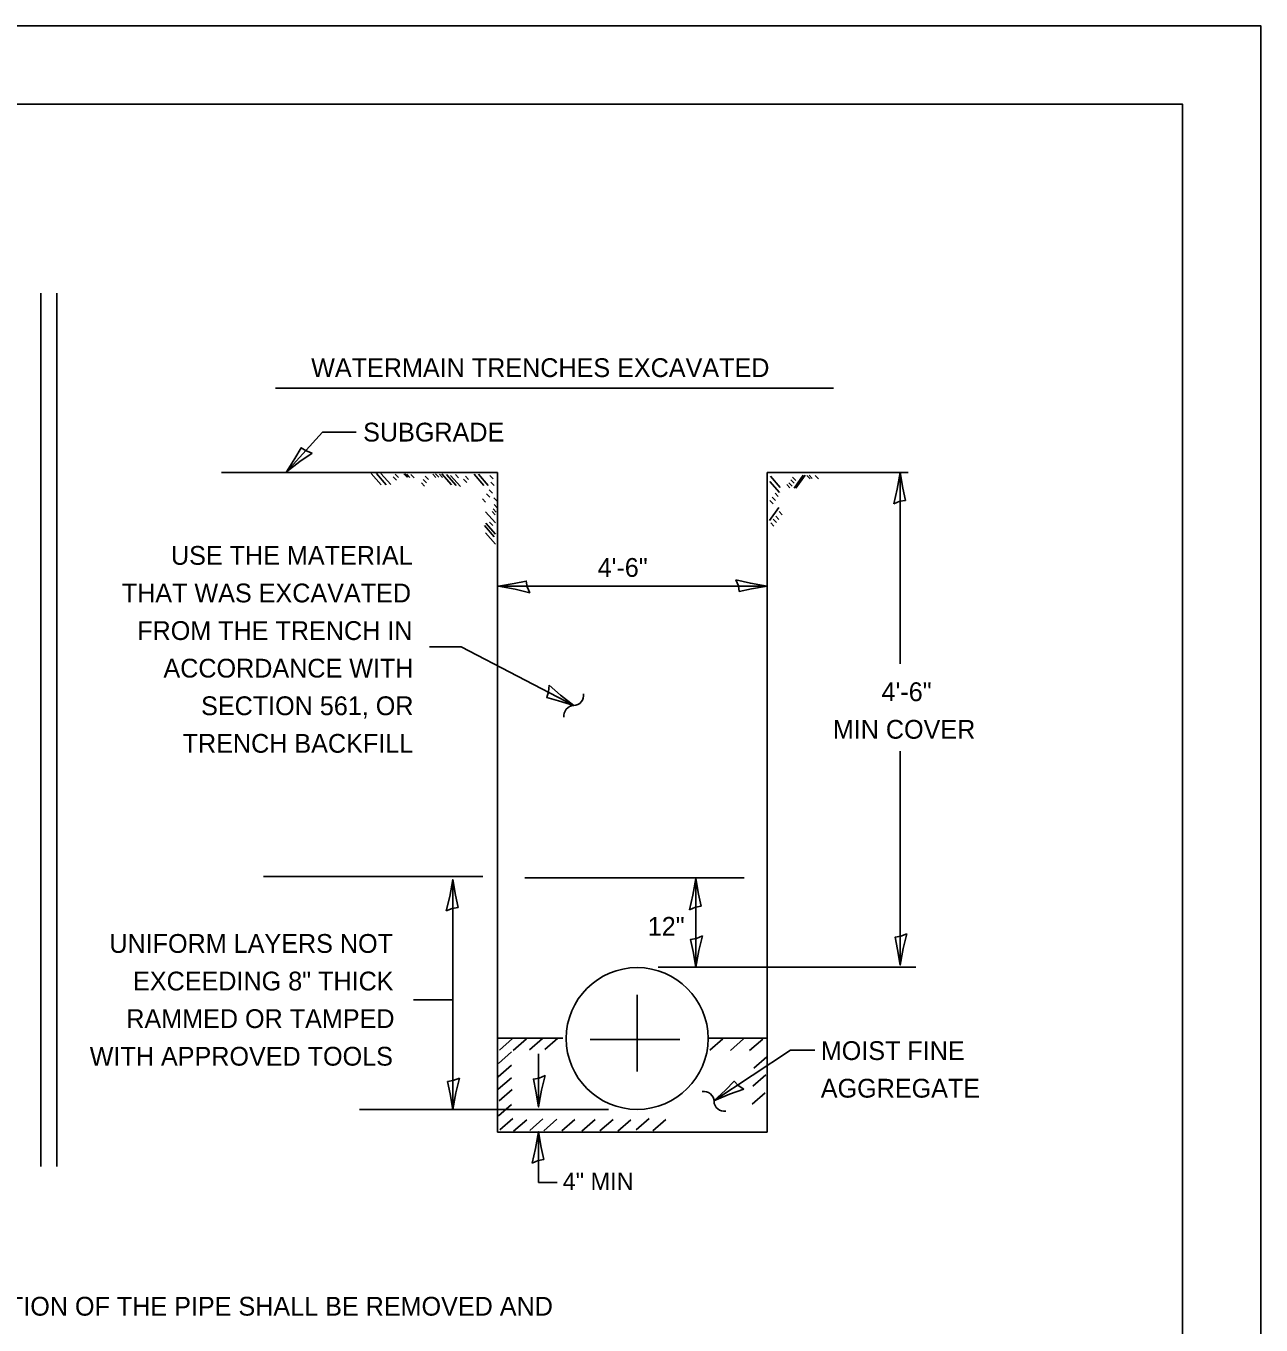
# Model space of a CAD drawing. Extents: x 2133490 to 2172050, y 2138301 to 2145980.
# Drawn here: x 2137656.1 to 2138050.1, y 2138986.1 to 2139400.7 of the extents above; entities that cross this region are included whole.
import ezdxf

# ---------------------------------------------------------------- set-up
doc = ezdxf.new("R2010")
doc.units = 0
for name, color, linetype in [('Level 40', 7, 'Continuous'), ('Level 63', 7, 'Continuous'), ('ROW_PR_Notes', 7, 'Continuous'), ('Sheets_50 Reference Boundary', 7, 'Continuous'), ('Sheets_General Details', 7, 'Continuous'), ('Sheets_Printer Plotting Border', 7, 'Continuous')]:
    doc.layers.add(name, color=color, linetype=linetype)

msp = doc.modelspace()

# ---------------------------------------------------------------- linework, layer by layer
at = {"layer": 'Level 40'}
for p, q in [((2137851.12, 2139066.94), (2137851.12, 2139091.48)), ((2137836.11, 2139077.21), (2137864.73, 2139077.21))]:
    msp.add_line(p, q, dxfattribs=at)
msp.add_circle((2137851.08, 2139077.51), 22.64, dxfattribs=at)
for centre, start, end in [((2137830.78, 2139187.02), 271.4197, 9.0588), ((2137830.94, 2139180.54), 91.4197, 189.0588), ((2137872.38, 2139057.36), 1.4197, 99.0588), ((2137878.85, 2139057.51), 181.4197, 279.0588)]:
    msp.add_arc(centre, 3.24, start, end, dxfattribs=at)
at = {"layer": 'Level 63'}
for p, q in [((2137735.66, 2139285.13), (2137913.74, 2139285.13)), ((2137750.71, 2139271.07), (2137739.16, 2139258.4)), ((2137761.41, 2139271.07), (2137750.71, 2139271.07)), ((2137935.02, 2139258.16), (2137935.02, 2139197.15)), ((2137892.55, 2139221.87), (2137806.84, 2139221.87)), ((2137935.02, 2139169.22), (2137935.02, 2139100.95)), ((2137792.26, 2139054.88), (2137792.26, 2139128.22)), ((2137869.82, 2139128.63), (2137869.82, 2139100.26)), ((2137792.26, 2139089.9), (2137779.71, 2139089.9)), ((2137819.63, 2139055.68), (2137819.63, 2139072.57)), ((2137900.03, 2139073.82), (2137875.59, 2139057.58)), ((2137907.75, 2139073.82), (2137900.03, 2139073.82)), ((2137819.63, 2139031.57), (2137819.63, 2139047.76)), ((2137819.63, 2139031.57), (2137825.57, 2139031.57))]:
    msp.add_line(p, q, dxfattribs=at)
for points in [[(2137747.44, 2139264.38), (2137745.48, 2139265.07), (2137743.9, 2139266.08), (2137741.89, 2139262.68), (2137739.16, 2139258.4), (2137743.47, 2139261.69)], [(2137932.93, 2139248.16), (2137934.85, 2139248.98), (2137936.69, 2139249.29), (2137935.89, 2139253.16), (2137935.02, 2139258.16), (2137934.05, 2139252.83)], [(2137816.84, 2139219.78), (2137816.02, 2139221.7), (2137815.71, 2139223.54), (2137811.84, 2139222.74), (2137806.84, 2139221.87), (2137812.17, 2139220.9)], [(2137882.55, 2139223.96), (2137883.37, 2139222.04), (2137883.68, 2139220.2), (2137887.55, 2139221), (2137892.55, 2139221.87), (2137887.22, 2139222.84)], [(2137822.96, 2139190.25), (2137822.79, 2139188.17), (2137822.22, 2139186.39), (2137826.02, 2139185.32), (2137830.86, 2139183.78), (2137826.58, 2139187.11)], [(2137790.16, 2139118.22), (2137792.09, 2139119.03), (2137793.93, 2139119.35), (2137793.12, 2139123.22), (2137792.26, 2139128.22), (2137791.29, 2139122.88)], [(2137867.73, 2139118.63), (2137869.65, 2139119.45), (2137871.49, 2139119.76), (2137870.69, 2139123.63), (2137869.82, 2139128.63), (2137868.85, 2139123.3)], [(2137871.91, 2139110.26), (2137869.99, 2139109.45), (2137868.15, 2139109.13), (2137868.96, 2139105.26), (2137869.82, 2139100.26), (2137870.79, 2139105.6)], [(2137937.11, 2139110.95), (2137935.19, 2139110.14), (2137933.35, 2139109.82), (2137934.15, 2139105.95), (2137935.02, 2139100.95), (2137935.99, 2139106.29)], [(2137794.35, 2139064.88), (2137792.43, 2139064.06), (2137790.58, 2139063.75), (2137791.39, 2139059.88), (2137792.26, 2139054.88), (2137793.23, 2139060.21)], [(2137821.72, 2139065.68), (2137819.8, 2139064.87), (2137817.96, 2139064.55), (2137818.76, 2139060.68), (2137819.63, 2139055.68), (2137820.6, 2139061.02)], [(2137885.07, 2139061.37), (2137883.33, 2139062.52), (2137882.05, 2139063.88), (2137879.27, 2139061.07), (2137875.59, 2139057.58), (2137880.56, 2139059.72)], [(2137817.54, 2139037.76), (2137819.46, 2139038.58), (2137821.3, 2139038.89), (2137820.5, 2139042.76), (2137819.63, 2139047.76), (2137818.66, 2139042.43)]]:
    msp.add_lwpolyline(points, close=True, dxfattribs=at)
at = {"layer": 'ROW_PR_Notes'}
for p, q in [((2137660.87, 2139036.69), (2137660.87, 2139315.44)), ((2137665.93, 2139036.69), (2137665.93, 2139315.44)), ((2137718.49, 2139258.16), (2137806.53, 2139258.16)), ((2137766.26, 2139257.84), (2137769.37, 2139254.29)), ((2137767.88, 2139257.84), (2137770.99, 2139254.29)), ((2137769.33, 2139257.89), (2137772.44, 2139254.34)), ((2137773.28, 2139256.78), (2137774.3, 2139255.71)), ((2137773.87, 2139257.69), (2137774.89, 2139256.63)), ((2137776.66, 2139257.8), (2137777.68, 2139256.74)), ((2137777.04, 2139257.72), (2137778.07, 2139256.66)), ((2137777.55, 2139257.63), (2137778.58, 2139256.57)), ((2137778.88, 2139257.5), (2137779.9, 2139256.44)), ((2137782.79, 2139255.9), (2137783.82, 2139254.83)), ((2137783.45, 2139257.03), (2137784.48, 2139255.97)), ((2137785.86, 2139257.63), (2137786.89, 2139256.57)), ((2137786.76, 2139257.72), (2137787.78, 2139256.66)), ((2137787.99, 2139257.67), (2137789.02, 2139256.61)), ((2137788.76, 2139257.76), (2137791.87, 2139254.21)), ((2137790.21, 2139257.55), (2137793.32, 2139254)), ((2137791.57, 2139257.25), (2137794.68, 2139253.7)), ((2137793.1, 2139257.5), (2137794.13, 2139256.44)), ((2137795.71, 2139256.04), (2137796.73, 2139254.98)), ((2137796.29, 2139257.03), (2137797.32, 2139255.97)), ((2137799.03, 2139257.63), (2137802.13, 2139254.08)), ((2137800.43, 2139257.63), (2137803.54, 2139254.08)), ((2137804.09, 2139257.25), (2137805.12, 2139256.19)), ((2137804.43, 2139255.07), (2137805.46, 2139254.01)), ((2137806.53, 2139258.16), (2137806.53, 2139047.66)), ((2137892.55, 2139047.66), (2137892.55, 2139258.16)), ((2137892.55, 2139258.16), (2137937.55, 2139258.16)), ((2137893.39, 2139255.33), (2137896.5, 2139251.78)), ((2137893.58, 2139256.99), (2137896.69, 2139253.44)), ((2137895.08, 2139258.16), (2137931.17, 2139258.16)), ((2137900.16, 2139255.79), (2137901.18, 2139254.73)), ((2137900.68, 2139256.71), (2137901.71, 2139255.65)), ((2137901.17, 2139253.23), (2137904.1, 2139257.33)), ((2137901.73, 2139253.23), (2137904.65, 2139257.33)), ((2137905.27, 2139257.2), (2137906.29, 2139256.14)), ((2137905.94, 2139257.29), (2137906.97, 2139256.23)), ((2137907.88, 2139257.23), (2137908.9, 2139256.17)), ((2137782.24, 2139254.91), (2137783.27, 2139253.85)), ((2137803.06, 2139251.36), (2137804.09, 2139250.3)), ((2137803.9, 2139252.64), (2137804.93, 2139251.58)), ((2137895.08, 2139251.61), (2137896.11, 2139250.54)), ((2137898.81, 2139254.34), (2137899.83, 2139253.28)), ((2137899.51, 2139254.83), (2137900.54, 2139253.77)), ((2137801.71, 2139249.82), (2137802.73, 2139248.76)), ((2137805.37, 2139250.13), (2137806.4, 2139249.07)), ((2137805.42, 2139247.92), (2137806.44, 2139246.86)), ((2137893.33, 2139242.86), (2137896.25, 2139246.96)), ((2137893.45, 2139249.24), (2137894.48, 2139248.18)), ((2137894.16, 2139250.34), (2137895.19, 2139249.28)), ((2137802.73, 2139245.66), (2137805.84, 2139242.11)), ((2137804.78, 2139245.74), (2137805.8, 2139244.68)), ((2137805.12, 2139246.6), (2137806.14, 2139245.54)), ((2137894.47, 2139243.27), (2137895.49, 2139242.21)), ((2137895.3, 2139244.28), (2137896.32, 2139243.22)), ((2137896.38, 2139245.7), (2137897.4, 2139244.64)), ((2137802.39, 2139241.23), (2137805.5, 2139237.68)), ((2137802.73, 2139238.88), (2137805.84, 2139235.34)), ((2137802.77, 2139242), (2137805.88, 2139238.45)), ((2137803.98, 2139242.36), (2137805, 2139241.3)), ((2137893.7, 2139242.07), (2137894.73, 2139241.01)), ((2137801.85, 2139129.22), (2137731.88, 2139129.22)), ((2137799.32, 2139129.22), (2137762.53, 2139129.22)), ((2137885.23, 2139128.83), (2137815.26, 2139128.83)), ((2137857.77, 2139100.23), (2137880.64, 2139100.23)), ((2137880.64, 2139100.23), (2137940.03, 2139100.23)), ((2137827.34, 2139077.65), (2137806.4, 2139077.65)), ((2137807.12, 2139073.79), (2137811.29, 2139077.46)), ((2137811.55, 2139073.72), (2137815.73, 2139077.38)), ((2137816.69, 2139073.85), (2137820.87, 2139077.51)), ((2137821.63, 2139074.01), (2137825.8, 2139077.67)), ((2137892.55, 2139077.65), (2137873.88, 2139077.65)), ((2137874.24, 2139073.77), (2137878.42, 2139077.43)), ((2137880.88, 2139073.73), (2137885.06, 2139077.39)), ((2137886.96, 2139073.64), (2137891.13, 2139077.3)), ((2137806.85, 2139069.57), (2137811.02, 2139073.23)), ((2137806.76, 2139065.28), (2137810.94, 2139068.95)), ((2137888.32, 2139068), (2137892.5, 2139071.67)), ((2137806.77, 2139061.34), (2137810.94, 2139065)), ((2137887.96, 2139062.27), (2137892.13, 2139065.93)), ((2137807.05, 2139057.57), (2137811.23, 2139061.23)), ((2137887.73, 2139056.55), (2137891.91, 2139060.21)), ((2137806.85, 2139052.81), (2137811.03, 2139056.48)), ((2137841.89, 2139054.88), (2137762.53, 2139054.88)), ((2137807.24, 2139048.33), (2137811.41, 2139051.99)), ((2137816.86, 2139048.19), (2137821.03, 2139051.85)), ((2137850.72, 2139048.34), (2137854.89, 2139052)), ((2137806.53, 2139047.66), (2137892.55, 2139047.66)), ((2137811.68, 2139047.94), (2137815.85, 2139051.6)), ((2137821.28, 2139048.06), (2137825.45, 2139051.72)), ((2137827.04, 2139048.02), (2137831.21, 2139051.69)), ((2137833.47, 2139047.96), (2137837.64, 2139051.62)), ((2137839.2, 2139048.02), (2137843.38, 2139051.69)), ((2137844.91, 2139047.92), (2137849.08, 2139051.59)), ((2137856.04, 2139048), (2137860.22, 2139051.66))]:
    msp.add_line(p, q, dxfattribs=at)
msp.add_lwpolyline([(2137784.78, 2139202.49), (2137794.9, 2139202.49), (2137830.86, 2139183.78)], dxfattribs=at)
at = {"layer": 'Sheets_50 Reference Boundary'}
msp.add_lwpolyline([(2136450.12, 2139375.7), (2138025.12, 2139375.7), (2138025.12, 2138375.71), (2136450.12, 2138375.71)], close=True, dxfattribs=at)
at = {"layer": 'Sheets_General Details'}
msp.add_line((2138050.12, 2139400.71), (2136350.12, 2139400.71), dxfattribs=at)
msp.add_lwpolyline([(2136450.12, 2139375.71), (2138025.12, 2139375.71), (2138025.12, 2138325.71), (2136450.12, 2138325.71)], close=True, dxfattribs=at)
at = {"layer": 'Sheets_Printer Plotting Border'}
msp.add_lwpolyline([(2136350.12, 2138300.71), (2138050.12, 2138300.71), (2138050.12, 2139400.71), (2136350.12, 2139400.71)], close=True, dxfattribs=at)

# ---------------------------------------------------------------- texts
at = {"layer": 'Level 63'}
for s, height, p in [('WATERMAIN TRENCHES EXCAVATED', 6, (2137747.07, 2139288.64)), ('SUBGRADE', 6, (2137763.66, 2139268.07)), ('USE THE MATERIAL', 6, (2137702.34, 2139228.72)), ('4\'-6"', 6, (2137838.47, 2139224.87)), ('THAT WAS EXCAVATED', 6, (2137686.65, 2139216.72)), ('FROM THE TRENCH IN', 6, (2137691.57, 2139204.72)), ('ACCORDANCE WITH', 6, (2137699.94, 2139192.72)), ('4\'-6"', 6, (2137929.06, 2139185.2)), ('SECTION 561, OR', 6, (2137711.95, 2139180.72)), ('MIN COVER', 6, (2137913.5, 2139173.2)), ('TRENCH BACKFILL', 6, (2137706.07, 2139168.72)), ('12"', 6, (2137854.46, 2139110.31)), ('UNIFORM LAYERS NOT', 6, (2137682.68, 2139104.85)), ('EXCEEDING 8" THICK', 6, (2137690.25, 2139092.85)), ('RAMMED OR TAMPED', 6, (2137688.08, 2139080.85)), ('MOIST FINE', 6, (2137909.67, 2139070.64)), ('WITH APPROVED TOOLS', 6, (2137676.42, 2139068.85)), ('AGGREGATE', 6, (2137909.67, 2139058.64)), ('4" MIN', 5.6, (2137827.32, 2139029.11)), ('1.  ANY SOFT OR SPONGY MATERIAL ENCOUNTERED BELOW THE ELEVATION OF THE PIPE SHALL BE REMOVED AND', 6, (2137364.1, 2138989.05))]:
    msp.add_text(s, height=height, dxfattribs=at).set_placement(p)

doc.saveas('drawing.dxf')
